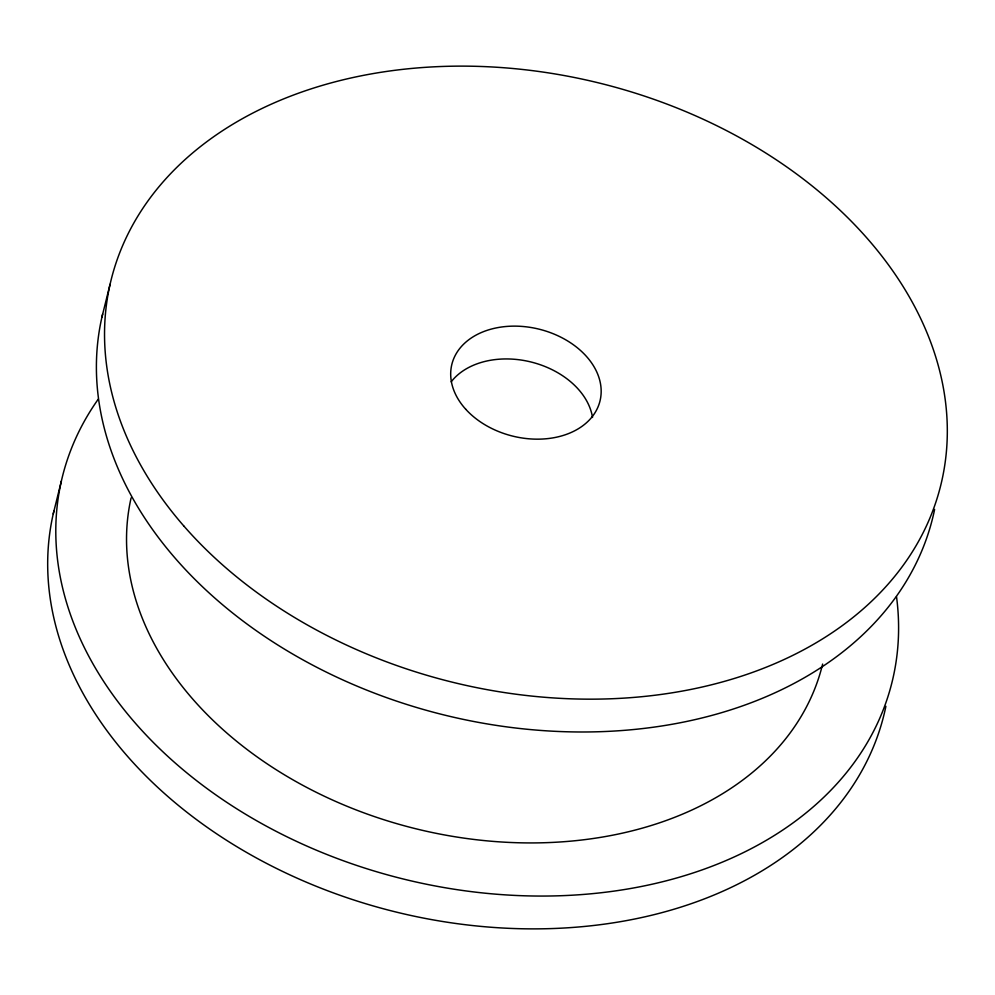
<?xml version="1.0" encoding="UTF-8"?>
<svg xmlns="http://www.w3.org/2000/svg" width="995" height="995" viewBox="0 0 995 995"><rect width="100%" height="100%" fill="white"/><g stroke="black" fill="none" stroke-linecap="round" stroke-linejoin="round"><path stroke-width="1.49" d="M53.232 513.955L61.354 481.145M101.95 317.069L110.072 284.259M822.629 664.063A355.613 256.673 13.9 0 1 418.845 829.494A355.613 256.673 13.9 0 1 131.079 497.973M896.52 596.714A427.353 308.45 13.9 0 1 403.124 878.958A427.353 308.45 13.9 0 1 98.231 399.194M885.886 706.313A427.353 308.45 13.9 0 1 401.905 913.435A427.353 308.45 13.9 0 1 53.917 511.02M934.604 509.428A427.353 308.45 13.9 0 1 450.635 716.549A427.353 308.45 13.9 0 1 102.634 314.134M451.183 381.831A76.316 55.086 13.9 0 1 531.479 362.105A76.316 55.086 13.9 0 1 592.522 417.465M183.665 525.808A427.353 308.45 13.9 0 0 909.952 555.546A427.353 308.45 13.9 0 0 484.155 66.59A427.353 308.45 13.9 0 0 183.665 525.808M465.648 409.156A76.316 55.086 13.9 0 0 595.072 412.626A76.316 55.086 13.9 0 0 517.052 326.161A76.316 55.086 13.9 0 0 465.648 409.156"/></g></svg>
